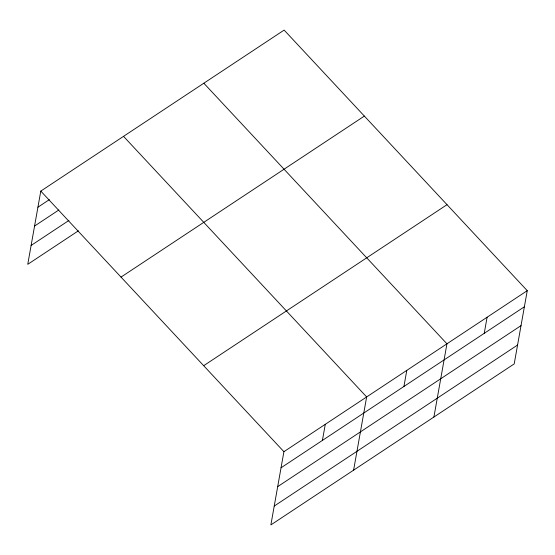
<?xml version="1.0" encoding="UTF-8"?>
<svg xmlns="http://www.w3.org/2000/svg" width="555" height="555" viewBox="0 0 555 555"><rect width="100%" height="100%" fill="white"/><g stroke="black" fill="none" stroke-linecap="round" stroke-linejoin="round"><path stroke-width="0.83" d="M527.25 290.674L283.91 451.694L270.868 524.912L514.207 363.9L527.25 290.674L284.132 30.088L40.792 191.1L27.75 264.326L78.387 230.818M322.413 440.413L325.279 424.318M353.604 470.168L366.647 396.943L123.529 136.357M403.929 386.474L406.794 370.379M433.906 417.034L446.948 343.809L203.831 83.222M484.231 333.333L487.096 317.245M37.927 207.195L49.34 199.647M34.57 226.051L58.816 210.005M31.108 245.47L68.91 220.46M121.025 277.098L364.364 116.078M203.678 365.696L447.025 204.677M281.045 467.789L524.385 306.769M277.687 486.638L521.027 325.618M274.225 506.063L517.565 345.043M40.792 191.1L283.91 451.694"/></g></svg>
